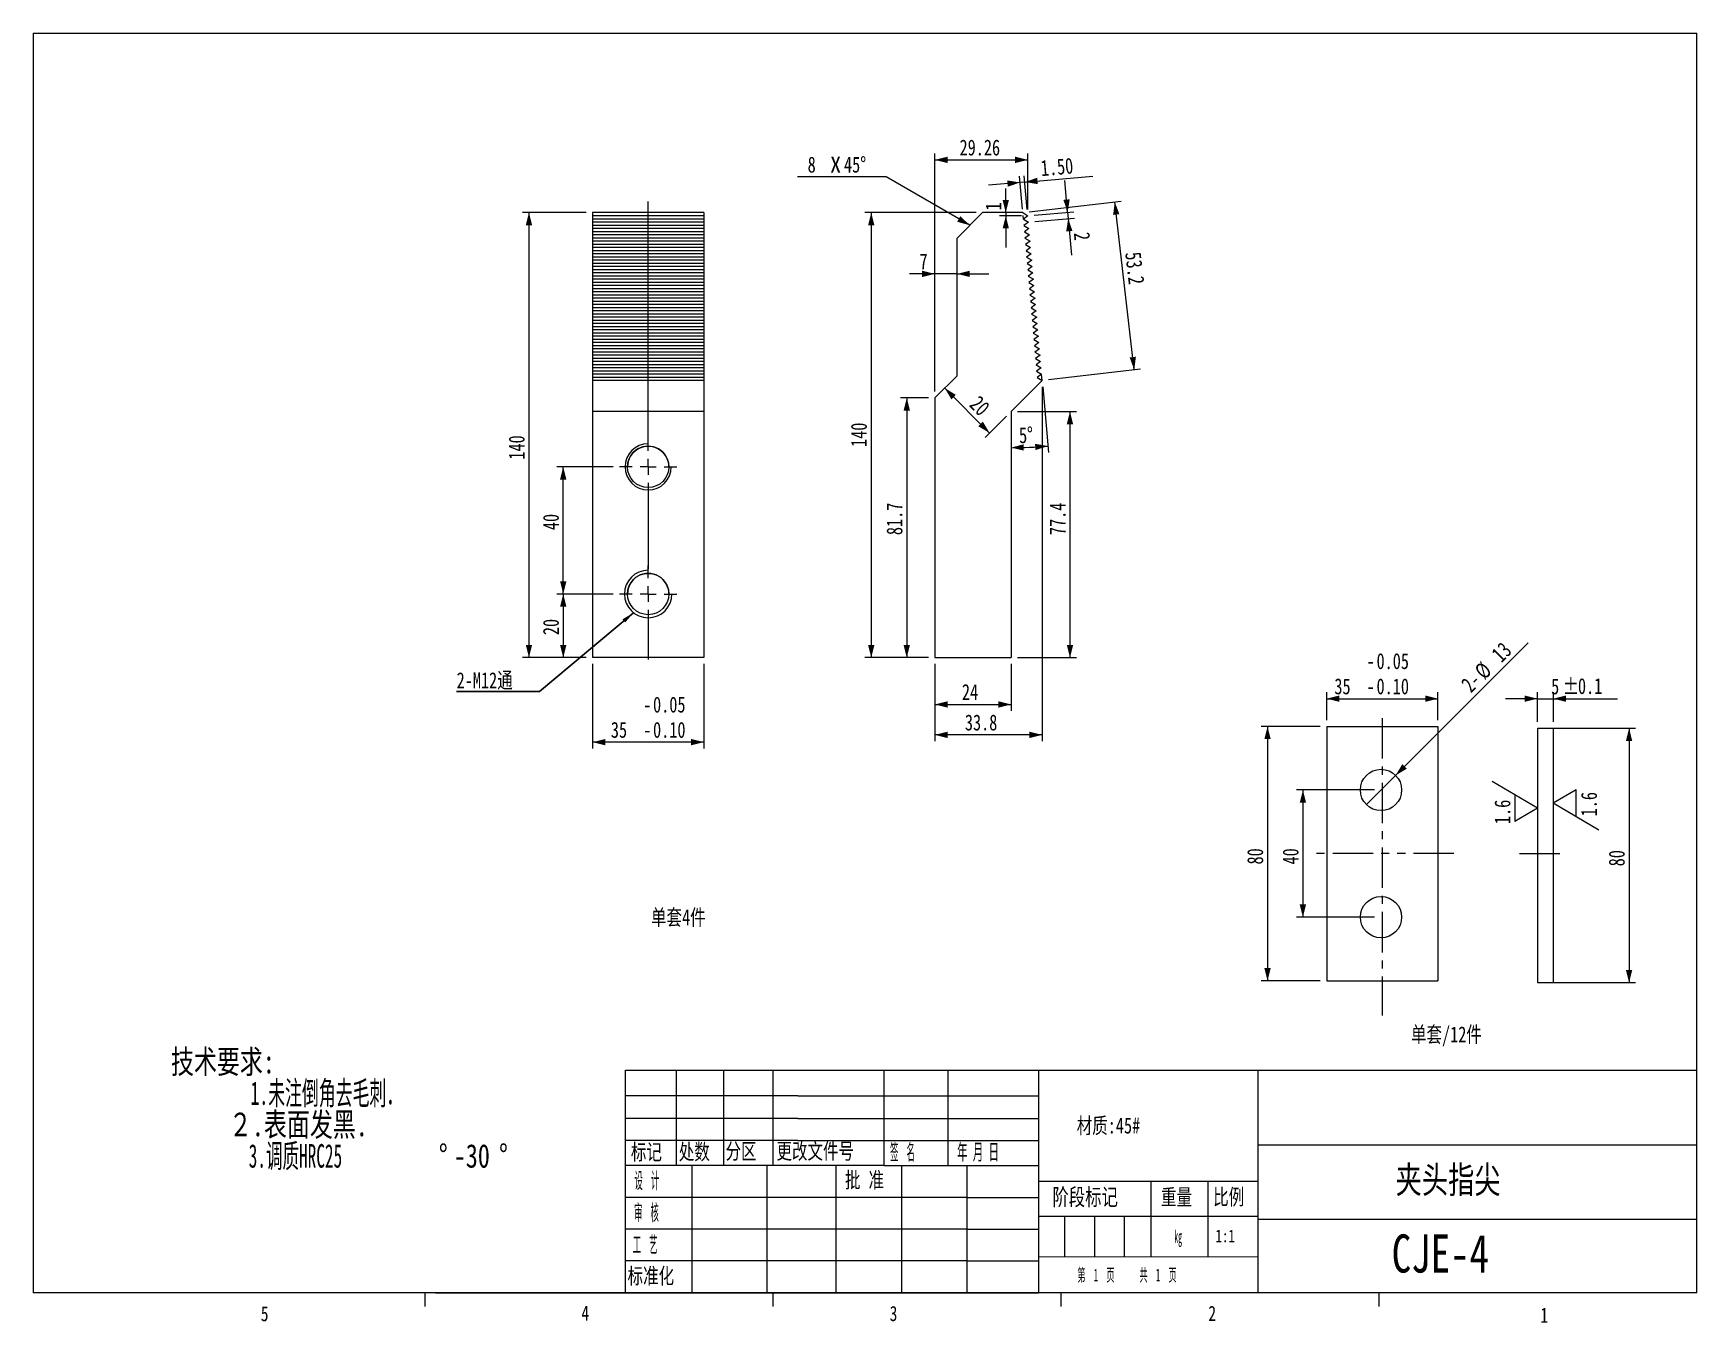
# Model space of a CAD drawing. Header units: millimetres. Extents: x 8 to 270, y 5 to 208.
import ezdxf

# ---------------------------------------------------------------- set-up
doc = ezdxf.new("R2010")
doc.units = ezdxf.units.MM
doc.linetypes.add('CENTER', pattern=[10.16, 6.35, -1.27, 1.27, -1.27])
doc.linetypes.add('PHANTOM', pattern=[12.7, 6.35, -1.27, 1.27, -1.27, 1.27, -1.27])
doc.styles.add('SLDTEXTSTYLE0', font='TXT', dxfattribs={"width": 0.75})
doc.styles.add('SLDTEXTSTYLE1', font='TXT', dxfattribs={"width": 0.551471})
doc.styles.add('SLDTEXTSTYLE2', font='TXT', dxfattribs={"width": 0.539062})
doc.styles.add('SLDTEXTSTYLE5', font='TXT', dxfattribs={"width": 0.5})
doc.styles.add('SLDTEXTSTYLE6', font='TXT', dxfattribs={"width": 0.375})
doc.styles.add('SLDTEXTSTYLE7', font='TXT', dxfattribs={"width": 0.458333})
doc.styles.add('SLDTEXTSTYLE8', font='TXT')
doc.dimstyles.new('SLDDIMSTYLE0', dxfattribs={"dimtxt": 2.5, "dimasz": 2, "dimexe": 0, "dimexo": 0.0625, "dimtad": 1, "dimtoh": 1, "dimlfac": 2, "dimzin": 12, "dimdsep": 46, "dimtxsty": 'SLDTEXTSTYLE0', "dimsah": 1, "dimcen": 0.09, "dimadec": 0, "dimazin": 0, "dimtol": 1, "dimtp": -0.05, "dimtm": 0.1, "dimtfac": 1, "dimtofl": 0, "dimtmove": 0, "dimatfit": 3, "dimfxl": 1, "dimtolj": 1, "dimtzin": 0, "dimarcsym": 0})
doc.dimstyles.new('SLDDIMSTYLE1', dxfattribs={"dimtxt": 2.5, "dimasz": 2, "dimexe": 0, "dimexo": 0.0625, "dimtad": 1, "dimtoh": 1, "dimlfac": 2, "dimzin": 12, "dimdsep": 46, "dimtxsty": 'SLDTEXTSTYLE0', "dimsah": 1, "dimcen": 0.09, "dimadec": 0, "dimazin": 0, "dimtfac": 1, "dimtofl": 0, "dimtmove": 0, "dimatfit": 3, "dimfxl": 1, "dimtolj": 1, "dimtzin": 12, "dimarcsym": 0})
doc.dimstyles.new('SLDDIMSTYLE2', dxfattribs={"dimtxt": 2.5, "dimasz": 2, "dimexe": 0, "dimexo": 0.0625, "dimtad": 1, "dimtoh": 1, "dimlfac": 2, "dimzin": 12, "dimdsep": 46, "dimtxsty": 'SLDTEXTSTYLE0', "dimsah": 1, "dimcen": 0.09, "dimadec": 0, "dimazin": 0, "dimtfac": 1, "dimtmove": 0, "dimatfit": 3, "dimfxl": 1, "dimtolj": 1, "dimtzin": 12, "dimarcsym": 0})
doc.dimstyles.new('SLDDIMSTYLE3', dxfattribs={"dimtxt": 2.5, "dimasz": 2, "dimexe": 0, "dimexo": 0.0625, "dimtad": 1, "dimtoh": 1, "dimlfac": 2, "dimzin": 4, "dimdsep": 46, "dimtxsty": 'SLDTEXTSTYLE0', "dimsah": 1, "dimcen": 0.09, "dimadec": 0, "dimazin": 0, "dimtfac": 1, "dimtofl": 0, "dimtmove": 0, "dimatfit": 3, "dimfxl": 1, "dimtolj": 1, "dimtzin": 12, "dimarcsym": 0})
doc.dimstyles.new('SLDDIMSTYLE4', dxfattribs={"dimtxt": 2.5, "dimasz": 2, "dimexe": 0, "dimexo": 0.0625, "dimtad": 1, "dimtoh": 1, "dimdec": 1, "dimlfac": 2, "dimzin": 12, "dimdsep": 46, "dimtxsty": 'SLDTEXTSTYLE0', "dimsah": 1, "dimcen": 0.09, "dimadec": 0, "dimazin": 0, "dimtfac": 1, "dimtdec": 1, "dimtofl": 0, "dimtmove": 0, "dimatfit": 3, "dimfxl": 1, "dimtolj": 1, "dimtzin": 12, "dimarcsym": 0})
doc.dimstyles.new('SLDDIMSTYLE5', dxfattribs={"dimtxt": 2.5, "dimasz": 2, "dimexe": 0, "dimexo": 0.0625, "dimtad": 1, "dimtoh": 1, "dimdec": 4, "dimlfac": 2, "dimzin": 12, "dimdsep": 46, "dimtxsty": 'SLDTEXTSTYLE0', "dimsah": 1, "dimcen": 0.09, "dimazin": 0, "dimtfac": 1, "dimtofl": 0, "dimtmove": 0, "dimatfit": 3, "dimfxl": 1, "dimtolj": 1, "dimtzin": 12, "dimarcsym": 0})
doc.dimstyles.new('SLDDIMSTYLE6', dxfattribs={"dimtxt": 2, "dimasz": 2, "dimexe": 0, "dimexo": 0.0625, "dimgap": 0.5, "dimtad": 0, "dimtih": 1, "dimtoh": 1, "dimdec": 0, "dimzin": 0, "dimdsep": 46, "dimtxsty": 'Standard', "dimsah": 1, "dimcen": 0.09, "dimadec": 0, "dimazin": 0, "dimtfac": 1, "dimtdec": 0, "dimtofl": 0, "dimtmove": 0, "dimatfit": 3, "dimfxl": 1, "dimtolj": 1, "dimtzin": 0, "dimarcsym": 0})

# ---------------------------------------------------------------- blocks, each defined once
blk = doc.blocks.new('*D1')
at = {"color": 7, "linetype": 'Continuous', "lineweight": 0}
for p, q in [((211.8, 100.05), (211.8, 104.41)), ((211.8, 103.41), (229.3, 103.41)), ((229.3, 100.05), (229.3, 104.41))]:
    blk.add_line(p, q, dxfattribs=at)
for points in [[(211.8, 103.41), (213.8, 102.91), (213.8, 103.91)], [(229.3, 103.41), (227.3, 103.91), (227.3, 102.91)]]:
    blk.add_solid(points, dxfattribs=at)
at = {"color": 7, "linetype": 'Continuous', "lineweight": 0, "char_height": 2.5, "attachment_point": 1, "style": 'SLDTEXTSTYLE0'}
for s, insert in [('0.05', (219.64, 110.57)), ('-', (218.08, 110.57)), ('35', (213.01, 106.6)), ('-', (218.08, 106.6)), ('0.10', (219.64, 106.6))]:
    blk.add_mtext(s, dxfattribs=dict(at, insert=insert))
blk = doc.blocks.new('*D2')
at = {"color": 7, "linetype": 'Continuous', "lineweight": 0}
for p, q in [((210.8, 99.05), (201.5, 99.05)), ((202.5, 99.05), (202.5, 59.05)), ((210.8, 59.05), (201.5, 59.05))]:
    blk.add_line(p, q, dxfattribs=at)
for points in [[(202.5, 99.05), (202, 97.05), (203, 97.05)], [(202.5, 59.05), (203, 61.05), (202, 61.05)]]:
    blk.add_solid(points, dxfattribs=at)
at = {"color": 7, "linetype": 'Continuous', "lineweight": 0, "insert": (199.3, 77.33), "char_height": 2.5, "attachment_point": 1, "rotation": 90, "style": 'SLDTEXTSTYLE0'}
blk.add_mtext('80', dxfattribs=at)
blk = doc.blocks.new('*D3')
at = {"color": 7, "linetype": 'Continuous', "lineweight": 0}
for p, q in [((245.95, 98.75), (260.36, 98.75)), ((259.36, 98.75), (259.36, 58.75)), ((245.95, 58.75), (260.36, 58.75))]:
    blk.add_line(p, q, dxfattribs=at)
for points in [[(259.36, 98.75), (258.86, 96.75), (259.86, 96.75)], [(259.36, 58.75), (259.86, 60.75), (258.86, 60.75)]]:
    blk.add_solid(points, dxfattribs=at)
at = {"color": 7, "linetype": 'Continuous', "lineweight": 0, "insert": (256.16, 77.04), "char_height": 2.5, "attachment_point": 1, "rotation": 90, "style": 'SLDTEXTSTYLE0'}
blk.add_mtext('80', dxfattribs=at)
blk = doc.blocks.new('*D4')
at = {"color": 7, "linetype": 'Continuous', "lineweight": 0}
for p, q in [((244.95, 103.41), (239.95, 103.41)), ((244.95, 99.75), (244.95, 104.41)), ((244.95, 103.41), (247.45, 103.41)), ((247.45, 99.75), (247.45, 104.41)), ((247.45, 103.41), (257.53, 103.41))]:
    blk.add_line(p, q, dxfattribs=at)
for points in [[(244.95, 103.41), (242.95, 103.91), (242.95, 102.91)], [(247.45, 103.41), (249.45, 102.91), (249.45, 103.91)]]:
    blk.add_solid(points, dxfattribs=at)
at = {"color": 7, "linetype": 'Continuous', "lineweight": 0, "char_height": 2.5, "attachment_point": 1, "style": 'SLDTEXTSTYLE0'}
for s, insert in [('5', (247.1, 106.6)), ('%%p', (248.94, 106.6)), ('0.1', (251.32, 106.64))]:
    blk.add_mtext(s, dxfattribs=dict(at, insert=insert))
blk = doc.blocks.new('*D5')
at = {"color": 7, "linetype": 'Continuous', "lineweight": 0}
for p, q in [((219.34, 89.05), (207.06, 89.05)), ((208.06, 89.05), (208.06, 69.05)), ((219.34, 69.05), (207.06, 69.05))]:
    blk.add_line(p, q, dxfattribs=at)
for points in [[(208.06, 89.05), (207.56, 87.05), (208.56, 87.05)], [(208.06, 69.05), (208.56, 71.05), (207.56, 71.05)]]:
    blk.add_solid(points, dxfattribs=at)
at = {"color": 7, "linetype": 'Continuous', "lineweight": 0, "insert": (204.87, 77.33), "char_height": 2.5, "attachment_point": 1, "rotation": 90, "style": 'SLDTEXTSTYLE0'}
blk.add_mtext('40', dxfattribs=at)
blk = doc.blocks.new('*D6')
at = {"color": 7, "linetype": 'Continuous', "lineweight": 0}
for q in [(243.5, 112.2), (218.05, 86.75)]:
    blk.add_line((222.64, 91.34), q, dxfattribs=at)
blk.add_solid([(222.64, 91.34), (224.41, 92.4), (223.7, 93.11)], dxfattribs=at)
at = {"color": 7, "linetype": 'Continuous', "lineweight": 0, "char_height": 2.5, "attachment_point": 1, "rotation": 45, "style": 'SLDTEXTSTYLE0'}
for s, insert in [('13', (237.51, 110.72)), ('%%c', (234.84, 108.05)), ('2-', (232.73, 105.99))]:
    blk.add_mtext(s, dxfattribs=dict(at, insert=insert))
blk = doc.blocks.new('SW_NOTE_0')
at = {"color": 0, "linetype": 'Continuous', "lineweight": 0, "attachment_point": 1}
for s, insert, char_height, style in [('技术要求:', (0, 4.73), 3.704, 'SLDTEXTSTYLE0'), ('         1.未注倒角去毛刺．', (0, -0.21), 3.7042, 'SLDTEXTSTYLE1'), ('\u3000\u3000 ２.表面发黑.', (0, -5.15), 3.704, 'SLDTEXTSTYLE0'), ('         3.调质HRC25', (0, -10.09), 3.7042, 'SLDTEXTSTYLE2'), ('%%d', (42.12, -10.09), 3.704, 'SLDTEXTSTYLE0'), ('-30', (44.48, -10.09), 3.704, 'SLDTEXTSTYLE0'), ('%%d', (51.59, -10.09), 3.704, 'SLDTEXTSTYLE0')]:
    blk.add_mtext(s, dxfattribs=dict(at, insert=insert, char_height=char_height, style=style))
blk = doc.blocks.new('SW_SFSYMBOL_0')
at = {"color": 0, "linetype": 'Continuous', "lineweight": 0}
for p, q in [((3.57, 2.51), (-3.57, 6.72)), ((0, 4.62), (0, 0.4)), ((3.57, 2.51), (0, 0.4))]:
    blk.add_line(p, q, dxfattribs=at)
at = {"color": 0, "linetype": 'Continuous', "lineweight": 0, "insert": (-3.19, 0), "char_height": 2.5, "attachment_point": 1, "rotation": 90, "style": 'SLDTEXTSTYLE0'}
blk.add_mtext('1.6', dxfattribs=at)
blk = doc.blocks.new('SW_SFSYMBOL_1')
at = {"color": 0, "linetype": 'Continuous', "lineweight": 0}
for p, q in [((-7.54, 2.11), (-3.97, 4.21)), ((-3.97, 0), (-3.97, 4.21)), ((-7.54, 2.11), (-0.4, -2.11))]:
    blk.add_line(p, q, dxfattribs=at)
at = {"color": 0, "linetype": 'Continuous', "lineweight": 0, "insert": (-3.19, 0), "char_height": 2.5, "attachment_point": 1, "rotation": 90, "style": 'SLDTEXTSTYLE0'}
blk.add_mtext('1.6', dxfattribs=at)
blk = doc.blocks.new('*D11')
at = {"color": 7, "linetype": 'Continuous', "lineweight": 0}
for p, q in [((163.58, 184.61), (158.6, 184.17)), ((163.95, 180.39), (163.5, 185.61)), ((164.33, 184.68), (163.58, 184.61)), ((164.71, 180.37), (164.24, 185.67)), ((164.33, 184.68), (175.03, 185.61))]:
    blk.add_line(p, q, dxfattribs=at)
for points in [[(163.58, 184.61), (161.55, 184.93), (161.64, 183.94)], [(164.33, 184.68), (166.37, 184.35), (166.28, 185.35)]]:
    blk.add_solid(points, dxfattribs=at)
at = {"color": 7, "linetype": 'Continuous', "lineweight": 0, "insert": (166.73, 188.09), "char_height": 2.5, "attachment_point": 1, "rotation": 5, "style": 'SLDTEXTSTYLE0'}
blk.add_mtext('1.50', dxfattribs=at)
blk = doc.blocks.new('*D12')
at = {"color": 7, "linetype": 'Continuous', "lineweight": 0}
for p, q in [((167.06, 152.47), (167.06, 96.72)), ((150.17, 108.87), (150.17, 96.72)), ((167.06, 97.72), (150.17, 97.72))]:
    blk.add_line(p, q, dxfattribs=at)
for points in [[(150.17, 97.72), (152.17, 97.22), (152.17, 98.22)], [(167.06, 97.72), (165.06, 98.22), (165.06, 97.22)]]:
    blk.add_solid(points, dxfattribs=at)
at = {"color": 7, "linetype": 'Continuous', "lineweight": 0, "insert": (154.9, 100.92), "char_height": 2.5, "attachment_point": 1, "rotation": 0, "style": 'SLDTEXTSTYLE0'}
blk.add_mtext('33.8', dxfattribs=at)
blk = doc.blocks.new('*D13')
at = {"color": 7, "linetype": 'Continuous', "lineweight": 0}
for p, q in [((164.99, 179.99), (179.47, 181.67)), ((181.54, 155.15), (178.48, 181.55)), ((168.06, 153.59), (182.53, 155.27))]:
    blk.add_line(p, q, dxfattribs=at)
for points in [[(178.48, 181.55), (178.21, 179.51), (179.2, 179.62)], [(181.54, 155.15), (181.8, 157.2), (180.81, 157.08)]]:
    blk.add_solid(points, dxfattribs=at)
at = {"color": 7, "linetype": 'Continuous', "lineweight": 0, "insert": (182.59, 173.81), "char_height": 2.5, "attachment_point": 1, "rotation": 276.6171, "style": 'SLDTEXTSTYLE0'}
blk.add_mtext('53.2', dxfattribs=at)
blk = doc.blocks.new('*D14')
at = {"color": 7, "linetype": 'Continuous', "lineweight": 0}
blk.add_line((167.15, 152.48), (168.05, 142.15), dxfattribs=at)
blk.add_arc((162.17, 209.44), 66.55, 270, 275, dxfattribs=at)
for points in [[(162.17, 142.9), (164.17, 142.43), (164.16, 143.43)], [(167.97, 143.15), (165.93, 143.5), (166.01, 142.51)]]:
    blk.add_solid(points, dxfattribs=at)
at = {"color": 7, "linetype": 'Continuous', "lineweight": 0, "insert": (163.36, 146.08), "char_height": 2.5, "attachment_point": 1, "rotation": 2.5197, "style": 'SLDTEXTSTYLE0'}
blk.add_mtext('5°', dxfattribs=at)
blk = doc.blocks.new('*D15')
at = {"color": 7, "linetype": 'Continuous', "lineweight": 0}
for p, q in [((150.17, 108.87), (150.17, 101.5)), ((162.17, 108.87), (162.17, 101.5)), ((150.17, 102.5), (162.17, 102.5))]:
    blk.add_line(p, q, dxfattribs=at)
for points in [[(150.17, 102.5), (152.17, 102), (152.17, 103)], [(162.17, 102.5), (160.17, 103), (160.17, 102)]]:
    blk.add_solid(points, dxfattribs=at)
at = {"color": 7, "linetype": 'Continuous', "lineweight": 0, "insert": (154.43, 105.7), "char_height": 2.5, "attachment_point": 1, "style": 'SLDTEXTSTYLE0'}
blk.add_mtext('24', dxfattribs=at)
blk = doc.blocks.new('*D16')
at = {"color": 7, "linetype": 'Continuous', "lineweight": 0}
for p, q in [((150.17, 151.72), (150.17, 189.16)), ((164.8, 180.37), (164.8, 189.16)), ((150.17, 188.16), (164.8, 188.16))]:
    blk.add_line(p, q, dxfattribs=at)
for points in [[(150.17, 188.16), (152.17, 187.66), (152.17, 188.66)], [(164.8, 188.16), (162.8, 188.66), (162.8, 187.66)]]:
    blk.add_solid(points, dxfattribs=at)
at = {"color": 7, "linetype": 'Continuous', "lineweight": 0, "insert": (154.06, 191.36), "char_height": 2.5, "attachment_point": 1, "rotation": 0, "style": 'SLDTEXTSTYLE0'}
blk.add_mtext('29.26', dxfattribs=at)
blk = doc.blocks.new('*D17')
at = {"color": 7, "linetype": 'Continuous', "lineweight": 0}
for p, q in [((171.06, 179.92), (170.63, 184.9)), ((165.79, 179.46), (172.06, 180.01)), ((165.88, 178.46), (172.15, 179.01)), ((171.06, 179.92), (171.15, 178.93)), ((171.15, 178.93), (171.65, 173.19))]:
    blk.add_line(p, q, dxfattribs=at)
for points in [[(171.06, 179.92), (171.39, 181.96), (170.39, 181.87)], [(171.15, 178.93), (170.83, 176.89), (171.82, 176.98)]]:
    blk.add_solid(points, dxfattribs=at)
at = {"color": 7, "linetype": 'Continuous', "lineweight": 0, "insert": (174.53, 176.89), "char_height": 2.5, "attachment_point": 1, "rotation": 275, "style": 'SLDTEXTSTYLE0'}
blk.add_mtext('2', dxfattribs=at)
blk = doc.blocks.new('*D18')
at = {"color": 7, "linetype": 'Continuous', "lineweight": 0}
for p, q in [((161.33, 179.87), (161.33, 183.65)), ((163.8, 179.37), (160.33, 179.37)), ((161.33, 179.87), (161.33, 179.37)), ((161.33, 179.37), (161.33, 174.37))]:
    blk.add_line(p, q, dxfattribs=at)
for points in [[(161.33, 179.87), (161.83, 181.87), (160.83, 181.87)], [(161.33, 179.37), (160.83, 177.37), (161.83, 177.37)]]:
    blk.add_solid(points, dxfattribs=at)
at = {"color": 7, "linetype": 'Continuous', "lineweight": 0, "insert": (158.13, 180.21), "char_height": 2.5, "attachment_point": 1, "rotation": 90, "style": 'SLDTEXTSTYLE0'}
blk.add_mtext('1', dxfattribs=at)
blk = doc.blocks.new('*D19')
at = {"color": 7, "linetype": 'Continuous', "lineweight": 0}
for p, q in [((156.67, 179.87), (139.17, 179.87)), ((140.17, 179.87), (140.17, 109.87)), ((149.17, 109.87), (139.17, 109.87))]:
    blk.add_line(p, q, dxfattribs=at)
for points in [[(140.17, 179.87), (139.67, 177.87), (140.67, 177.87)], [(140.17, 109.87), (140.67, 111.87), (139.67, 111.87)]]:
    blk.add_solid(points, dxfattribs=at)
at = {"color": 7, "linetype": 'Continuous', "lineweight": 0, "insert": (136.97, 143.01), "char_height": 2.5, "attachment_point": 1, "rotation": 90, "style": 'SLDTEXTSTYLE0'}
blk.add_mtext('140', dxfattribs=at)
blk = doc.blocks.new('*D20')
at = {"color": 7, "linetype": 'Continuous', "lineweight": 0}
for p, q in [((163.17, 148.58), (172.43, 148.58)), ((171.43, 148.58), (171.43, 109.87)), ((163.17, 109.87), (172.43, 109.87))]:
    blk.add_line(p, q, dxfattribs=at)
for points in [[(171.43, 148.58), (170.93, 146.58), (171.93, 146.58)], [(171.43, 109.87), (171.93, 111.87), (170.93, 111.87)]]:
    blk.add_solid(points, dxfattribs=at)
at = {"color": 7, "linetype": 'Continuous', "lineweight": 0, "insert": (168.24, 129.14), "char_height": 2.5, "attachment_point": 1, "rotation": 90, "style": 'SLDTEXTSTYLE0'}
blk.add_mtext('77.4', dxfattribs=at)
blk = doc.blocks.new('*D21')
at = {"color": 7, "linetype": 'Continuous', "lineweight": 0}
for p, q in [((149.17, 150.72), (144.76, 150.72)), ((145.76, 150.72), (145.76, 109.87)), ((149.17, 109.87), (144.76, 109.87))]:
    blk.add_line(p, q, dxfattribs=at)
for points in [[(145.76, 150.72), (145.26, 148.72), (146.26, 148.72)], [(145.76, 109.87), (146.26, 111.87), (145.26, 111.87)]]:
    blk.add_solid(points, dxfattribs=at)
at = {"color": 7, "linetype": 'Continuous', "lineweight": 0, "insert": (142.57, 129.14), "char_height": 2.5, "attachment_point": 1, "rotation": 90, "style": 'SLDTEXTSTYLE0'}
blk.add_mtext('81.7', dxfattribs=at)
blk = doc.blocks.new('*D22')
at = {"color": 7, "linetype": 'Continuous', "lineweight": 0}
for p, q in [((151.72, 152.27), (158.79, 145.2)), ((161.46, 147.87), (158.08, 144.49))]:
    blk.add_line(p, q, dxfattribs=at)
for points in [[(151.72, 152.27), (152.78, 150.5), (153.48, 151.21)], [(158.79, 145.2), (157.73, 146.97), (157.02, 146.26)]]:
    blk.add_solid(points, dxfattribs=at)
at = {"color": 7, "linetype": 'Continuous', "lineweight": 0, "insert": (157.23, 151.27), "char_height": 2.5, "attachment_point": 1, "rotation": 315, "style": 'SLDTEXTSTYLE0'}
blk.add_mtext('20', dxfattribs=at)
blk = doc.blocks.new('*D23')
at = {"color": 7, "linetype": 'Continuous', "lineweight": 0}
for p, q in [((150.17, 170.23), (146.18, 170.23)), ((150.17, 151.72), (150.17, 171.23)), ((153.67, 170.23), (150.17, 170.23)), ((153.67, 170.23), (158.67, 170.23))]:
    blk.add_line(p, q, dxfattribs=at)
for points in [[(150.17, 170.23), (148.17, 170.73), (148.17, 169.73)], [(153.67, 170.23), (155.67, 169.73), (155.67, 170.73)]]:
    blk.add_solid(points, dxfattribs=at)
at = {"color": 7, "linetype": 'Continuous', "lineweight": 0, "insert": (147.77, 173.42), "char_height": 2.5, "attachment_point": 1, "rotation": 0, "style": 'SLDTEXTSTYLE0'}
blk.add_mtext('7', dxfattribs=at)
blk = doc.blocks.new('SW_CHAMFER_DIMENSION_0')
at = {"color": 0, "linetype": 'Continuous', "lineweight": 0}
for p, q in [((12.34, 0), (-1.59, 0)), ((25.5, -7.6), (12.34, 0))]:
    blk.add_line(p, q, dxfattribs=at)
blk.add_solid([(25.5, -7.6), (24.02, -6.17), (23.52, -7.04)], dxfattribs=at)
at = {"color": 0, "linetype": 'Continuous', "lineweight": 0, "char_height": 2.5, "attachment_point": 1}
for s, insert, style in [('8', (0, 3.19), 'SLDTEXTSTYLE0'), (' X ', (1.85, 3.19), 'SLDTEXTSTYLE8'), ('45°', (5.72, 3.19), 'SLDTEXTSTYLE0')]:
    blk.add_mtext(s, dxfattribs=dict(at, insert=insert, style=style))
blk = doc.blocks.new('*D25')
at = {"color": 7, "linetype": 'Continuous', "lineweight": 0}
for p, q in [((96.34, 108.87), (96.34, 95.57)), ((113.84, 108.87), (113.84, 95.57)), ((113.84, 96.57), (96.34, 96.57))]:
    blk.add_line(p, q, dxfattribs=at)
for points in [[(96.34, 96.57), (98.34, 96.07), (98.34, 97.07)], [(113.84, 96.57), (111.84, 97.07), (111.84, 96.07)]]:
    blk.add_solid(points, dxfattribs=at)
at = {"color": 7, "linetype": 'Continuous', "lineweight": 0, "char_height": 2.5, "attachment_point": 1, "style": 'SLDTEXTSTYLE0'}
for s, insert in [('-', (104.3, 103.73)), ('0.05', (105.86, 103.73)), ('35', (99.22, 99.76)), ('0.10', (105.86, 99.76)), ('-', (104.3, 99.76))]:
    blk.add_mtext(s, dxfattribs=dict(at, insert=insert))
blk = doc.blocks.new('*D26')
at = {"color": 7, "linetype": 'Continuous', "lineweight": 0}
for p, q in [((99.59, 119.87), (90.73, 119.87)), ((91.73, 119.87), (91.73, 109.87)), ((95.34, 109.87), (90.73, 109.87))]:
    blk.add_line(p, q, dxfattribs=at)
for points in [[(91.73, 119.87), (91.23, 117.87), (92.23, 117.87)], [(91.73, 109.87), (92.23, 111.87), (91.23, 111.87)]]:
    blk.add_solid(points, dxfattribs=at)
at = {"color": 7, "linetype": 'Continuous', "lineweight": 0, "insert": (88.54, 113.41), "char_height": 2.5, "attachment_point": 1, "rotation": 90, "style": 'SLDTEXTSTYLE0'}
blk.add_mtext('20', dxfattribs=at)
blk = doc.blocks.new('*D27')
at = {"color": 7, "linetype": 'Continuous', "lineweight": 0}
for p, q in [((99.59, 139.87), (90.73, 139.87)), ((91.73, 119.87), (91.73, 139.87)), ((99.59, 119.87), (90.73, 119.87))]:
    blk.add_line(p, q, dxfattribs=at)
for points in [[(91.73, 139.87), (91.23, 137.87), (92.23, 137.87)], [(91.73, 119.87), (92.23, 121.87), (91.23, 121.87)]]:
    blk.add_solid(points, dxfattribs=at)
at = {"color": 7, "linetype": 'Continuous', "lineweight": 0, "insert": (88.54, 129.93), "char_height": 2.5, "attachment_point": 1, "rotation": 90, "style": 'SLDTEXTSTYLE0'}
blk.add_mtext('40', dxfattribs=at)
blk = doc.blocks.new('*D28')
at = {"color": 7, "linetype": 'Continuous', "lineweight": 0}
for p, q in [((95.34, 179.87), (85.34, 179.87)), ((86.34, 179.87), (86.34, 109.87)), ((95.34, 109.87), (85.34, 109.87))]:
    blk.add_line(p, q, dxfattribs=at)
for points in [[(86.34, 179.87), (85.84, 177.87), (86.84, 177.87)], [(86.34, 109.87), (86.84, 111.87), (85.84, 111.87)]]:
    blk.add_solid(points, dxfattribs=at)
at = {"color": 7, "linetype": 'Continuous', "lineweight": 0, "insert": (83.15, 141.01), "char_height": 2.5, "attachment_point": 1, "rotation": 90, "style": 'SLDTEXTSTYLE0'}
blk.add_mtext('140', dxfattribs=at)
blk = doc.blocks.new('SW_NOTE_2')
at = {"color": 0, "linetype": 'Continuous', "lineweight": 0}
for p, q in [((-13.04, 0), (0, 0)), ((0, 0), (-13.04, 0)), ((-13.04, 0), (0, 0)), ((0, 0), (-13.04, 0)), ((-13.04, 0), (0, 0)), ((0, 0), (-13.04, 0))]:
    blk.add_line(p, q, dxfattribs=at)
at = {"color": 0, "linetype": 'Continuous', "lineweight": 0, "insert": (-13.04, 3.02), "char_height": 2.5, "attachment_point": 1, "style": 'SLDTEXTSTYLE0'}
blk.add_mtext('2-M12通', dxfattribs=at)
blk = doc.blocks.new('SW_CENTERMARKSYMBOL_0')
at = {"color": 0, "linetype": 'Continuous', "lineweight": 0}
for p, q in [((0, 2.5), (0, 4.5)), ((-2.5, 0), (-4.5, 0)), ((0, 0), (-1.25, 0)), ((0, 0), (0, 1.25)), ((0, 0), (0, -1.25)), ((0, 0), (1.25, 0)), ((2.5, 0), (4.5, 0)), ((0, -2.5), (0, -10.31))]:
    blk.add_line(p, q, dxfattribs=at)
blk = doc.blocks.new('SW_CENTERMARKSYMBOL_1')
at = {"color": 0, "linetype": 'Continuous', "lineweight": 0}
for p, q in [((0, 2.5), (0, 41.75)), ((-2.5, 0), (-4.5, 0)), ((0, 0), (-1.25, 0)), ((0, 0), (0, 1.25)), ((0, 0), (0, -1.25)), ((0, 0), (1.25, 0)), ((2.5, 0), (4.5, 0)), ((0, -2.5), (0, -16.09))]:
    blk.add_line(p, q, dxfattribs=at)

msp = doc.modelspace()

# ---------------------------------------------------------------- linework, layer by layer
at = {"color": 7, "linetype": 'Continuous', "lineweight": 0}
for p, q in [((8.380146, 208.078659), (270.000146, 208.078659)), ((8.380146, 208.078659), (8.380146, 9.958659)), ((270.000146, 9.958659), (270.000146, 208.078659)), ((164.092451, 178.810219), (164.041209, 179.395917)), ((167.062068, 153.472621), (166.974912, 154.468815)), ((211.799669, 99.045998), (229.299669, 99.045998)), ((211.799669, 99.045998), (211.799669, 59.045998)), ((229.299669, 99.045998), (229.299669, 59.045998)), ((244.94676, 98.747477), (247.44676, 98.747477)), ((244.94676, 98.747477), (244.94676, 58.747477)), ((247.44676, 98.747477), (247.44676, 58.747477)), ((211.799669, 59.045998), (229.299669, 59.045998)), ((244.94676, 58.747477), (247.44676, 58.747477)), ((101.497886, 44.958659), (270.000146, 44.958659)), ((101.497886, 9.958659), (101.497886, 44.958659)), ((109.490574, 44.958659), (109.490574, 29.958659)), ((116.954507, 44.958659), (116.954507, 29.958659)), ((124.689856, 44.958659), (124.689856, 29.958659)), ((142.196173, 29.958659), (142.196173, 44.958659)), ((152.238556, 44.958659), (152.238556, 29.958659)), ((166.480025, 44.958659), (166.480025, 9.958659)), ((200.962735, 44.958659), (200.962735, 9.958659)), ((128.618609, 40.912902), (101.497886, 40.912902)), ((128.618609, 40.912902), (166.480025, 40.912902)), ((128.618609, 37.354046), (101.497886, 37.354046)), ((128.618609, 37.354046), (166.480025, 37.354046)), ((128.618609, 33.922291), (101.497886, 33.922291)), ((128.618609, 33.922291), (166.480025, 33.922291)), ((270.000146, 33.158659), (200.962735, 33.158659)), ((142.196173, 29.958659), (101.497886, 29.958659)), ((111.933316, 29.958659), (111.933316, 9.958659)), ((123.739901, 29.958659), (123.739901, 9.958659)), ((134.596532, 29.958659), (134.596532, 9.958659)), ((142.196173, 29.958659), (166.480025, 29.958659)), ((144.91033, 29.958659), (144.91033, 9.958659)), ((155.224129, 29.958659), (155.224129, 9.958659)), ((200.962735, 27.458659), (166.480025, 27.458659)), ((184.141346, 27.458659), (184.141346, 15.587181)), ((193.128765, 27.458659), (193.128765, 15.56405)), ((134.596532, 24.958659), (101.497886, 24.958659)), ((144.91033, 24.958659), (134.596532, 24.958659)), ((155.224129, 24.958659), (144.91033, 24.958659)), ((155.224129, 24.958659), (166.480025, 24.958659)), ((200.962735, 21.958659), (166.480025, 21.958659)), ((170.555714, 21.958659), (170.555714, 15.622145)), ((175.258433, 21.958659), (175.258433, 15.610042)), ((179.961152, 21.958659), (179.961152, 15.597939)), ((200.962735, 21.558659), (270.000146, 21.558659)), ((134.596532, 19.958659), (101.497886, 19.958659)), ((144.91033, 19.958659), (134.596532, 19.958659)), ((155.224129, 19.958659), (144.91033, 19.958659)), ((155.224129, 19.958659), (166.480025, 19.958659)), ((134.596532, 14.958659), (101.497886, 14.958659)), ((144.91033, 14.958659), (134.596532, 14.958659)), ((155.224129, 14.958659), (144.91033, 14.958659)), ((155.224129, 14.958659), (166.480025, 14.958659)), ((200.962735, 15.543889), (166.480025, 15.632634)), ((270.000146, 9.958659), (8.380146, 9.958659)), ((69.968796, 9.958659), (69.968796, 7.804759)), ((71.654278, 9.958659), (166.480025, 9.958659)), ((124.689856, 9.958659), (124.689856, 7.804759)), ((169.981296, 9.958659), (169.981296, 7.804759)), ((219.987546, 9.958659), (219.987546, 7.804759))]:
    msp.add_line(p, q, dxfattribs=at)
at = {"color": 7, "linetype": 'Continuous', "lineweight": 15}
for p, q in [((113.842574, 179.871781), (96.342573, 179.871781)), ((96.342573, 179.871781), (96.342573, 179.37368)), ((113.842574, 179.37368), (96.342573, 179.37368)), ((96.342573, 179.37368), (96.342573, 178.810222)), ((113.842574, 178.810222), (96.342573, 178.810222)), ((96.342573, 178.810222), (96.342573, 178.377485)), ((113.842574, 178.377485), (96.342573, 178.377485)), ((96.342573, 178.377485), (96.342573, 177.814028)), ((113.842574, 179.871781), (113.842574, 179.37368)), ((113.842574, 179.37368), (113.842574, 178.810222)), ((113.842574, 178.810222), (113.842574, 178.377485)), ((113.842574, 178.377485), (113.842574, 177.814028)), ((157.665193, 179.871781), (153.665212, 175.871795)), ((163.999576, 179.871781), (157.665193, 179.871781)), ((163.999576, 179.871781), (164.796019, 179.37368)), ((164.796019, 179.37368), (164.09245, 178.810222)), ((164.09245, 178.810222), (164.883175, 178.377485)), ((164.883175, 178.377485), (164.179606, 177.814028)), ((113.842574, 177.814028), (96.342573, 177.814028)), ((96.342573, 177.814028), (96.342573, 177.38129)), ((113.842574, 177.38129), (96.342573, 177.38129)), ((96.342573, 177.38129), (96.342573, 176.817833)), ((113.842574, 176.817833), (96.342573, 176.817833)), ((96.342573, 176.817833), (96.342573, 176.385096)), ((113.842574, 176.385096), (96.342573, 176.385096)), ((96.342573, 176.385096), (96.342573, 175.821638)), ((113.842574, 175.821638), (96.342573, 175.821638)), ((96.342573, 175.821638), (96.342573, 175.388901)), ((113.842574, 175.388901), (96.342573, 175.388901)), ((96.342573, 175.388901), (96.342573, 174.825443)), ((113.842574, 177.814028), (113.842574, 177.38129)), ((113.842574, 177.38129), (113.842574, 176.817833)), ((113.842574, 176.817833), (113.842574, 176.385096)), ((113.842574, 176.385096), (113.842574, 175.821638)), ((113.842574, 175.821638), (113.842574, 175.388901)), ((113.842574, 175.388901), (113.842574, 174.825443)), ((153.665212, 154.217901), (153.665212, 175.871795)), ((164.179606, 177.814028), (164.97033, 177.38129)), ((164.97033, 177.38129), (164.266762, 176.817833)), ((164.266762, 176.817833), (165.057486, 176.385096)), ((165.057486, 176.385096), (164.353918, 175.821638)), ((164.353918, 175.821638), (165.144642, 175.388901)), ((165.144642, 175.388901), (164.441073, 174.825443)), ((113.842574, 174.825443), (96.342573, 174.825443)), ((96.342573, 174.825443), (96.342573, 174.392706)), ((113.842574, 174.392706), (96.342573, 174.392706)), ((96.342573, 174.392706), (96.342573, 173.829249)), ((113.842574, 173.829249), (96.342573, 173.829249)), ((96.342573, 173.829249), (96.342573, 173.396511)), ((113.842574, 173.396511), (96.342573, 173.396511)), ((96.342573, 173.396511), (96.342573, 172.833054)), ((113.842574, 172.833054), (96.342573, 172.833054)), ((96.342573, 172.833054), (96.342573, 172.400317)), ((113.842574, 174.825443), (113.842574, 174.392706)), ((113.842574, 174.392706), (113.842574, 173.829249)), ((113.842574, 173.829249), (113.842574, 173.396511)), ((113.842574, 173.396511), (113.842574, 172.833054)), ((113.842574, 172.833054), (113.842574, 172.400317)), ((164.441073, 174.825443), (165.231798, 174.392706)), ((165.231798, 174.392706), (164.528229, 173.829249)), ((164.528229, 173.829249), (165.318953, 173.396511)), ((165.318953, 173.396511), (164.615385, 172.833054)), ((164.615385, 172.833054), (165.406109, 172.400317)), ((113.842574, 172.400317), (96.342573, 172.400317)), ((96.342573, 172.400317), (96.342573, 171.836859)), ((113.842574, 171.836859), (96.342573, 171.836859)), ((96.342573, 171.836859), (96.342573, 171.404122)), ((113.842574, 171.404122), (96.342573, 171.404122)), ((96.342573, 171.404122), (96.342573, 170.840664)), ((113.842574, 170.840664), (96.342573, 170.840664)), ((96.342573, 170.840664), (96.342573, 170.407927)), ((113.842574, 170.407927), (96.342573, 170.407927)), ((96.342573, 170.407927), (96.342573, 169.844469)), ((113.842574, 172.400317), (113.842574, 171.836859)), ((113.842574, 171.836859), (113.842574, 171.404122)), ((113.842574, 171.404122), (113.842574, 170.840664)), ((113.842574, 170.840664), (113.842574, 170.407927)), ((113.842574, 170.407927), (113.842574, 169.844469)), ((165.406109, 172.400317), (164.702541, 171.836859)), ((164.702541, 171.836859), (165.493265, 171.404122)), ((165.493265, 171.404122), (164.789696, 170.840664)), ((164.789696, 170.840664), (165.580421, 170.407927)), ((165.580421, 170.407927), (164.876852, 169.844469)), ((113.842574, 169.844469), (96.342573, 169.844469)), ((96.342573, 169.844469), (96.342573, 169.411732)), ((113.842574, 169.411732), (96.342573, 169.411732)), ((96.342573, 169.411732), (96.342573, 168.848275)), ((113.842574, 168.848275), (96.342573, 168.848275)), ((96.342573, 168.848275), (96.342573, 168.415545)), ((113.842574, 168.415545), (96.342573, 168.415545)), ((96.342573, 168.415545), (96.342573, 167.85208)), ((113.842574, 167.85208), (96.342573, 167.85208)), ((96.342573, 167.85208), (96.342573, 167.41935)), ((113.842574, 169.844469), (113.842574, 169.411732)), ((113.842574, 169.411732), (113.842574, 168.848275)), ((113.842574, 168.848275), (113.842574, 168.415545)), ((113.842574, 168.415545), (113.842574, 167.85208)), ((113.842574, 167.85208), (113.842574, 167.41935)), ((164.876852, 169.844469), (165.667576, 169.411732)), ((165.667576, 169.411732), (164.964008, 168.848275)), ((164.964008, 168.848275), (165.754732, 168.415545)), ((165.754732, 168.415545), (165.051164, 167.85208)), ((165.051164, 167.85208), (165.841887, 167.41935)), ((113.842574, 167.41935), (96.342573, 167.41935)), ((96.342573, 167.41935), (96.342573, 166.855885)), ((113.842574, 166.855885), (96.342573, 166.855885)), ((96.342573, 166.855885), (96.342573, 166.423155)), ((113.842574, 166.423155), (96.342573, 166.423155)), ((96.342573, 166.423155), (96.342573, 165.85969)), ((113.842574, 165.85969), (96.342573, 165.85969)), ((96.342573, 165.85969), (96.342573, 165.426961)), ((113.842574, 165.426961), (96.342573, 165.426961)), ((96.342573, 165.426961), (96.342573, 164.863496)), ((113.842574, 164.863496), (96.342573, 164.863496)), ((96.342573, 164.863496), (96.342573, 164.430766)), ((113.842574, 167.41935), (113.842574, 166.855885)), ((113.842574, 166.855885), (113.842574, 166.423155)), ((113.842574, 166.423155), (113.842574, 165.85969)), ((113.842574, 165.85969), (113.842574, 165.426961)), ((113.842574, 165.426961), (113.842574, 164.863496)), ((113.842574, 164.863496), (113.842574, 164.430766)), ((165.841887, 167.41935), (165.138319, 166.855885)), ((165.138319, 166.855885), (165.929044, 166.423155)), ((165.929044, 166.423155), (165.225475, 165.85969)), ((165.225475, 165.85969), (166.016199, 165.426961)), ((166.016199, 165.426961), (165.312631, 164.863496)), ((165.312631, 164.863496), (166.103356, 164.430766)), ((113.842574, 164.430766), (96.342573, 164.430766)), ((96.342573, 164.430766), (96.342573, 163.867301)), ((113.842574, 163.867301), (96.342573, 163.867301)), ((96.342573, 163.867301), (96.342573, 163.434571)), ((113.842574, 163.434571), (96.342573, 163.434571)), ((96.342573, 163.434571), (96.342573, 162.871106)), ((113.842574, 162.871106), (96.342573, 162.871106)), ((96.342573, 162.871106), (96.342573, 162.438376)), ((113.842574, 162.438376), (96.342573, 162.438376)), ((96.342573, 162.438376), (96.342573, 161.874911)), ((113.842574, 164.430766), (113.842574, 163.867301)), ((113.842574, 163.867301), (113.842574, 163.434571)), ((113.842574, 163.434571), (113.842574, 162.871106)), ((113.842574, 162.871106), (113.842574, 162.438376)), ((113.842574, 162.438376), (113.842574, 161.874911)), ((166.103356, 164.430766), (165.399787, 163.867301)), ((165.399787, 163.867301), (166.190511, 163.434571)), ((166.190511, 163.434571), (165.486943, 162.871106)), ((165.486943, 162.871106), (166.277666, 162.438376)), ((166.277666, 162.438376), (165.574098, 161.874911)), ((113.842574, 161.874911), (96.342573, 161.874911)), ((96.342573, 161.874911), (96.342573, 161.442181)), ((113.842574, 161.442181), (96.342573, 161.442181)), ((96.342573, 161.442181), (96.342573, 160.878716)), ((113.842574, 160.878716), (96.342573, 160.878716)), ((96.342573, 160.878716), (96.342573, 160.445987)), ((113.842574, 160.445987), (96.342573, 160.445987)), ((96.342573, 160.445987), (96.342573, 159.882522)), ((113.842574, 159.882522), (96.342573, 159.882522)), ((96.342573, 159.882522), (96.342573, 159.449792)), ((113.842574, 161.874911), (113.842574, 161.442181)), ((113.842574, 161.442181), (113.842574, 160.878716)), ((113.842574, 160.878716), (113.842574, 160.445987)), ((113.842574, 160.445987), (113.842574, 159.882522)), ((113.842574, 159.882522), (113.842574, 159.449792)), ((165.574098, 161.874911), (166.364823, 161.442181)), ((166.364823, 161.442181), (165.661254, 160.878716)), ((165.661254, 160.878716), (166.451978, 160.445987)), ((166.451978, 160.445987), (165.74841, 159.882522)), ((165.74841, 159.882522), (166.539134, 159.449792)), ((113.842574, 159.449792), (96.342573, 159.449792)), ((96.342573, 159.449792), (96.342573, 158.886327)), ((113.842574, 158.886327), (96.342573, 158.886327)), ((96.342573, 158.886327), (96.342573, 158.453597)), ((113.842574, 158.453597), (96.342573, 158.453597)), ((96.342573, 158.453597), (96.342573, 157.890132)), ((113.842574, 157.890132), (96.342573, 157.890132)), ((96.342573, 157.890132), (96.342573, 157.457402)), ((113.842574, 157.457402), (96.342573, 157.457402)), ((96.342573, 157.457402), (96.342573, 156.893934)), ((113.842574, 159.449792), (113.842574, 158.886327)), ((113.842574, 158.886327), (113.842574, 158.453597)), ((113.842574, 158.453597), (113.842574, 157.890132)), ((113.842574, 157.890132), (113.842574, 157.457402)), ((113.842574, 157.457402), (113.842574, 156.893934)), ((166.539134, 159.449792), (165.835565, 158.886327)), ((165.835565, 158.886327), (166.62629, 158.453597)), ((166.62629, 158.453597), (165.922722, 157.890132)), ((165.922722, 157.890132), (166.713445, 157.457402)), ((166.713445, 157.457402), (166.009877, 156.893934)), ((113.842574, 156.893934), (96.342573, 156.893934)), ((96.342573, 156.893934), (96.342573, 156.461204)), ((113.842574, 156.461204), (96.342573, 156.461204)), ((96.342573, 156.461204), (96.342573, 155.897743)), ((113.842574, 155.897743), (96.342573, 155.897743)), ((96.342573, 155.897743), (96.342573, 155.465009)), ((113.842574, 155.465009), (96.342573, 155.465009)), ((96.342573, 155.465009), (96.342573, 154.901548)), ((113.842574, 154.901548), (96.342573, 154.901548)), ((96.342573, 154.901548), (96.342573, 154.468814)), ((113.842574, 154.468814), (96.342573, 154.468814)), ((96.342573, 154.468814), (96.342573, 153.905353)), ((113.842574, 156.893934), (113.842574, 156.461204)), ((113.842574, 156.461204), (113.842574, 155.897743)), ((113.842574, 155.897743), (113.842574, 155.465009)), ((113.842574, 155.465009), (113.842574, 154.901548)), ((113.842574, 154.901548), (113.842574, 154.468814)), ((113.842574, 154.468814), (113.842574, 153.905353)), ((166.009877, 156.893934), (166.800601, 156.461204)), ((166.800601, 156.461204), (166.097032, 155.897743)), ((166.097032, 155.897743), (166.887756, 155.465009)), ((166.887756, 155.465009), (166.184189, 154.901548)), ((166.184189, 154.901548), (166.974911, 154.468814)), ((166.974911, 154.468814), (166.271344, 153.905353)), ((96.342573, 153.905353), (96.342573, 153.47262)), ((113.842574, 153.905353), (96.342573, 153.905353)), ((113.842574, 153.47262), (96.342573, 153.47262)), ((96.342573, 153.47262), (96.342573, 148.5758)), ((113.842574, 153.905353), (113.842574, 153.47262)), ((113.842574, 153.47262), (113.842574, 148.5758)), ((150.165214, 150.717901), (153.665212, 154.217901)), ((167.062068, 153.47262), (162.165247, 148.5758)), ((166.271344, 153.905353), (167.062068, 153.47262)), ((150.165214, 150.717901), (150.165238, 109.87178)), ((113.842574, 148.5758), (96.342573, 148.5758)), ((96.342573, 148.5758), (96.342573, 109.87178)), ((113.842574, 148.5758), (113.842574, 109.87178)), ((162.165247, 148.5758), (162.165247, 109.87178)), ((113.842574, 109.87178), (96.342573, 109.87178)), ((150.165238, 109.87178), (162.165247, 109.87178))]:
    msp.add_line(p, q, dxfattribs=at)
at = {"color": 7, "linetype": 'CENTER', "lineweight": 0}
for p, q in [((220.549669, 100.33959), (220.549669, 53.562226)), ((242.136868, 79.045998), (249.487525, 79.045998))]:
    msp.add_line(p, q, dxfattribs=at)
at = {"color": 7, "linetype": 'PHANTOM', "lineweight": 0}
msp.add_line((231.793971, 79.045998), (210.001916, 79.045998), dxfattribs=at)
at = {"color": 7, "linetype": 'Continuous', "lineweight": 15}
for centre in [(105.092574, 139.871787), (105.092574, 119.871787)]:
    msp.add_circle(centre, 3.25, dxfattribs=at)
at = {"color": 7, "linetype": 'Continuous', "lineweight": 0}
for centre in [(220.34403, 89.045998), (220.34403, 69.045998)]:
    msp.add_circle(centre, 3.25, dxfattribs=at)
for centre, radius in [((105.092574, 139.871789), 3.62905), ((105.092574, 119.871789), 3.741229)]:
    msp.add_arc(centre, radius, 90.00000027, 0.00000027, dxfattribs=at)
at = {"color": 7, "linetype": 'Continuous', "lineweight": 15}
for centre in [(105.092574, 139.87178), (105.092574, 119.87178)]:
    msp.add_arc(centre, 3.25, 0.00000034, 180.00000034, dxfattribs=at)

# ---------------------------------------------------------------- block references
at = {"color": 7, "linetype": 'Continuous', "lineweight": 0}
for name, p in [('SW_CHAMFER_DIMENSION_0', (130.165925, 185.475745)), ('SW_CENTERMARKSYMBOL_1', (105.092574, 139.871789)), ('SW_CENTERMARKSYMBOL_0', (105.092574, 119.871789)), ('SW_NOTE_2', (88.007916, 104.540306)), ('SW_SFSYMBOL_0', (241.37551, 83.683373)), ('SW_SFSYMBOL_1', (254.986454, 84.900211)), ('SW_NOTE_0', (30.040461, 43.433777))]:
    msp.add_blockref(name, p, dxfattribs=at)

# ---------------------------------------------------------------- texts
at = {"color": 7, "linetype": 'Continuous', "lineweight": 0, "attachment_point": 1}
for s, insert, char_height, style in [('单套4件', (105.540896, 70.268605), 2.5, 'SLDTEXTSTYLE0'), ('单套/12件', (225.070814, 51.847898), 2.5, 'SLDTEXTSTYLE0'), ('材质:45#', (172.493521, 37.516675), 2.5, 'SLDTEXTSTYLE0'), ('标记', (102.377174, 33.363282), 2.5, 'SLDTEXTSTYLE0'), ('处数', (109.907455, 33.391435), 2.5, 'SLDTEXTSTYLE0'), ('分区', (117.257592, 33.484998), 2.5, 'SLDTEXTSTYLE0'), ('更改文件号', (125.270944, 33.49579), 2.5, 'SLDTEXTSTYLE0'), ('签  名', (143.129011, 33.345424), 2.5, 'SLDTEXTSTYLE6'), ('年 月 日', (153.684728, 33.363069), 2.5, 'SLDTEXTSTYLE5'), ('设  计', (102.929102, 28.859585), 2.5, 'SLDTEXTSTYLE6'), ('批 准', (136.036206, 28.947828), 2.5, 'SLDTEXTSTYLE0'), ('夹头指尖', (222.644557, 29.864455), 4.2333333, 'SLDTEXTSTYLE0'), ('阶段标记', (168.65192, 26.349895), 2.6458333, 'SLDTEXTSTYLE0'), ('重量', (185.742272, 26.266102), 2.5, 'SLDTEXTSTYLE0'), ('比例', (193.950542, 26.289771), 2.5, 'SLDTEXTSTYLE0'), ('审  核', (102.866615, 23.831249), 2.5, 'SLDTEXTSTYLE6'), ('工  艺', (102.658014, 18.796528), 2.5, 'SLDTEXTSTYLE6'), ('     kg', (184.770092, 19.805233), 2, 'SLDTEXTSTYLE6'), ('1:1', (194.310516, 19.897855), 2, 'SLDTEXTSTYLE0'), ('CJE-4', (222.019256, 19.13755), 6, 'SLDTEXTSTYLE0'), ('标准化', (101.850179, 13.871962), 2.5, 'SLDTEXTSTYLE0'), ('第  1  页      共  1  页', (172.592337, 13.766894), 2, 'SLDTEXTSTYLE7'), ('4', (94.584528, 7.940666), 2.38125, 'SLDTEXTSTYLE0'), ('3', (143.064121, 7.88721), 2.38125, 'SLDTEXTSTYLE0'), ('2', (193.191693, 7.908036), 2.38125, 'SLDTEXTSTYLE0'), ('5', (44.16529, 7.860977), 2.38125, 'SLDTEXTSTYLE0'), ('1', (245.4146, 7.626931), 2.38125, 'SLDTEXTSTYLE0')]:
    msp.add_mtext(s, dxfattribs=dict(at, insert=insert, char_height=char_height, style=style))

# ---------------------------------------------------------------- dimensions: what is measured, and where the dimension line sits
at = {"color": 7, "linetype": 'Continuous', "lineweight": 0}
for base, p1, p2, angle, dimstyle, picture, middle in [((164.796014, 188.162601), (150.165214, 150.717902), (164.796019, 179.373683), 0.0000337, 'SLDDIMSTYLE1', '*D16', (158.214561, 188.162598)), ((163.584987, 184.610558), (164.796019, 179.373683), (164.041209, 179.395917), 5, 'SLDDIMSTYLE3', '*D11', (170.22852, 185.191792)), ((161.326538, 179.373683), (163.999576, 179.87178), (164.796019, 179.373683), 90, 'SLDDIMSTYLE1', '*D18', (161.326538, 181.135334)), ((171.15023, 178.925785), (164.796019, 179.373683), (164.883175, 178.377488), 275, 'SLDDIMSTYLE1', '*D17', (171.433129, 175.692233)), ((178.475417, 181.551082), (167.062068, 153.472621), (163.999576, 179.87178), 276.61714385, 'SLDDIMSTYLE4', '*D13', (179.788771, 170.229761)), ((86.342574, 109.87178), (96.342574, 179.87178), (96.342574, 109.87178), 90, 'SLDDIMSTYLE1', '*D28', (86.342574, 143.780838)), ((140.165214, 109.87178), (157.665192, 179.87178), (150.165238, 109.87178), 90, 'SLDDIMSTYLE1', '*D19', (140.165214, 145.783497)), ((150.165202, 170.229762), (153.665212, 175.871795), (150.165214, 150.717902), 0.0000337, 'SLDDIMSTYLE1', '*D23', (148.694163, 170.229761)), ((158.787613, 145.198165), (150.165214, 150.717902), (162.165247, 148.575799), 315, 'SLDDIMSTYLE1', '*D22', (156.281516, 147.704262)), ((150.165245, 97.721639), (167.062068, 153.472621), (150.165238, 109.87178), 0.0000337, 'SLDDIMSTYLE4', '*D12', (158.136636, 97.721644)), ((145.761863, 109.871778), (150.165214, 150.717902), (150.165238, 109.87178), 270.0000337, 'SLDDIMSTYLE4', '*D21', (145.76185, 132.376259)), ((171.433129, 109.87178), (162.165247, 148.575799), (162.165247, 109.87178), 90, 'SLDDIMSTYLE4', '*D20', (171.433129, 132.376259)), ((91.728813, 139.871789), (100.592574, 119.871789), (100.592574, 139.871789), 90, 'SLDDIMSTYLE1', '*D27', (91.728813, 131.778918)), ((91.728813, 109.87178), (100.592574, 119.871789), (96.342574, 109.87178), 90, 'SLDDIMSTYLE1', '*D26', (91.728813, 115.258497)), ((202.496299, 59.045998), (211.799669, 99.045998), (211.799669, 59.045998), 90, 'SLDDIMSTYLE1', '*D2', (202.496299, 79.181967)), ((259.357171, 58.747477), (244.94676, 98.747477), (244.94676, 58.747477), 90, 'SLDDIMSTYLE1', '*D3', (259.357171, 78.883525)), ((208.064688, 69.045998), (220.34403, 89.045998), (220.34403, 69.045998), 90, 'SLDDIMSTYLE1', '*D5', (208.064688, 79.181967))]:
    dim = msp.add_linear_dim(base=base, p1=p1, p2=p2, angle=angle, dimstyle=dimstyle, dxfattribs=at)
    dim.commit()
    dim.dimension.update_dxf_attribs({"geometry": picture, "text_midpoint": middle, "dimtype": 160})
dim = msp.add_angular_dim_2l(base=(163.616979, 142.911592), line1=((162.165247, 109.87178), (162.165247, 148.575799)), line2=((167.062068, 153.472621), (166.974912, 154.468815)), dimstyle='SLDDIMSTYLE5', dxfattribs=at)
dim.commit()
dim.dimension.update_dxf_attribs({"geometry": '*D14', "text_midpoint": (165.068021, 142.959094), "dimtype": 162})
dim = msp.add_diameter_dim_2p(p1=(218.045933, 86.747901), p2=(222.642127, 91.344095), text='2-<>', dimstyle='SLDDIMSTYLE2', dxfattribs=at)
dim.commit()
dim.dimension.update_dxf_attribs({"geometry": '*D6', "text_midpoint": (238.746167, 107.448135), "dimtype": 163})
for base, p1, p2, dimstyle, picture, middle in [((229.299669, 103.411398), (211.799669, 99.045998), (229.299669, 99.045998), 'SLDDIMSTYLE0', '*D1', (219.557495, 103.411398)), ((96.342574, 96.568654), (113.842574, 109.87178), (96.342574, 109.87178), 'SLDDIMSTYLE0', '*D25', (105.773333, 96.568654)), ((162.165247, 102.504365), (150.165238, 109.87178), (162.165247, 109.87178), 'SLDDIMSTYLE1', '*D15', (156.281516, 102.504365))]:
    dim = msp.add_linear_dim(base=base, p1=p1, p2=p2, dimstyle=dimstyle, dxfattribs=at)
    dim.commit()
    dim.dimension.update_dxf_attribs({"geometry": picture, "text_midpoint": middle, "dimtype": 160})
dim = msp.add_linear_dim(base=(247.44676, 103.411398), p1=(244.94676, 98.747477), p2=(247.44676, 98.747477), text='<>%%p0.1', dimstyle='SLDDIMSTYLE1', dxfattribs=at)
dim.commit()
dim.dimension.update_dxf_attribs({"geometry": '*D4', "text_midpoint": (251.518807, 103.411398), "dimtype": 160})

# ---------------------------------------------------------------- leaders
msp.add_leader([(102.787289, 116.925188), (88.007916, 104.540306)], dimstyle='SLDDIMSTYLE6', dxfattribs=at)

doc.saveas('drawing.dxf')
